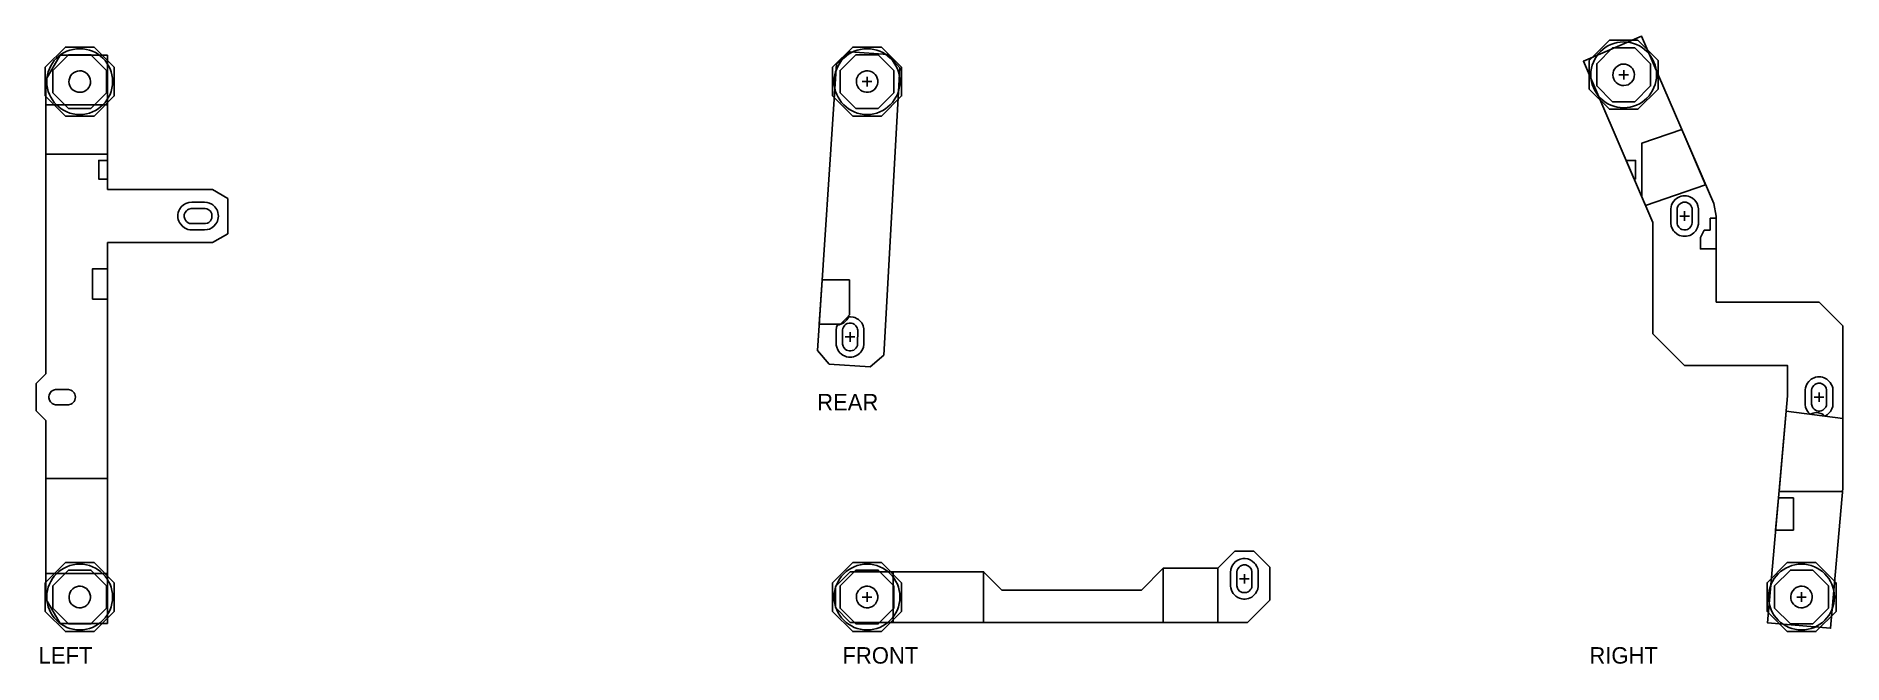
# Model space of a CAD drawing. Header units: millimetres. Extents: x 0 to 285, y -4 to 95.
import ezdxf

# ---------------------------------------------------------------- set-up
doc = ezdxf.new("R2010")
doc.units = ezdxf.units.MM
for name, color, linetype in [('FRONT_ANCHORS', 2, 'Continuous'), ('FRONT_HEAD_RECESSES', 4, 'Continuous'), ('FRONT_THROUGH_HOLES', 3, 'Continuous'), ('L_HEAD_RECESSES', 4, 'Continuous'), ('L_OUTLINE', 7, 'Continuous'), ('L_RELIEFS', 30, 'Continuous'), ('L_SO_SUPPORT_EXISTING', 7, 'Continuous'), ('L_SO_SUPPORT_OCTAGON', 7, 'Continuous'), ('L_THROUGH_HOLES', 3, 'Continuous'), ('LABELS', 8, 'Continuous'), ('M3_SUPPORT_ENVELOPES', 2, 'Continuous'), ('R_ANCHORS', 2, 'Continuous'), ('R_HEAD_RECESSES', 4, 'Continuous'), ('R_OUTLINE', 7, 'Continuous'), ('R_RELIEFS', 30, 'Continuous'), ('R_THROUGH_HOLES', 3, 'Continuous'), ('REAR_ANCHORS', 2, 'Continuous'), ('REAR_HEAD_RECESSES', 4, 'Continuous'), ('REAR_OUTLINE', 7, 'Continuous'), ('REAR_PLATE_SEATS', 6, 'Continuous'), ('REAR_THROUGH_HOLES', 3, 'Continuous')]:
    doc.layers.add(name, color=color, linetype=linetype)

msp = doc.modelspace()

# ---------------------------------------------------------------- linework, layer by layer
for p, q in [((1.15, 88.22), (3.42, 92.14)), ((10.9, 92.14), (3.42, 92.14)), ((27.45, 70.9), (10.9, 70.9)), ((27.45, 70.9), (29.9, 69.49)), ((29.9, 63.91), (29.9, 69.49)), ((29.9, 69.49), (29.9, 63.91)), ((29.9, 63.91), (27.45, 62.5)), ((27.45, 62.5), (10.9, 62.5)), ((1.15, 41.79), (-0.39, 40.25)), ((-0.39, 40.25), (-0.39, 35.94)), ((1.15, 34.4), (-0.39, 35.94)), ((10.9, 25.22), (1.15, 25.22)), ((10.9, 10.22), (10.9, 25.22)), ((189, 13.75), (186.3, 11.06)), ((189, 13.75), (192, 13.75)), ((192, 13.75), (194.5, 11.25)), ((128.22, 10.52), (125.88, 8.18)), ((128.22, 10.52), (149.29, 10.52)), ((152.18, 7.63), (149.29, 10.52)), ((174.24, 7.63), (177.67, 11.06)), ((186.3, 11.06), (177.67, 11.06)), ((194.5, 11.25), (194.5, 6.05)), ((1.15, 6.25), (3.42, 2.32)), ((125.88, 8.18), (125.88, 4.86)), ((174.24, 7.63), (152.18, 7.63)), ((190.97, 2.52), (194.5, 6.05)), ((125.88, 4.86), (128.22, 2.52)), ((10.9, 2.32), (3.42, 2.32)), ((128.22, 2.52), (190.97, 2.52))]:
    msp.add_line(p, q)
at = {"color": 6}
for points in [[(1.15, 76.5), (10.9, 76.5), (10.9, 84.25), (1.15, 84.25)], [(259.6, 80.36), (253.3, 78.22), (253.3, 69.72), (253.88, 68.38), (263.37, 71.61)], [(285.05, 23.74), (285.05, 34.74), (276.08, 35.89), (274.96, 23.2), (285, 23.2)], [(1.15, 10.22), (10.9, 10.22), (10.9, 25.22), (1.15, 25.22)], [(135, 2.52), (149.29, 2.52), (149.29, 10.52), (135, 10.52)], [(177.67, 2.52), (186.3, 2.52), (186.3, 11.06), (177.67, 11.06)]]:
    msp.add_lwpolyline(points, close=True, dxfattribs=at)
at = {"layer": 'FRONT_ANCHORS'}
for p, q in [((189.75, 9.4), (191.25, 9.4)), ((190.5, 8.65), (190.5, 10.15)), ((130.13, 6.52), (131.63, 6.52)), ((130.88, 5.77), (130.88, 7.27))]:
    msp.add_line(p, q, dxfattribs=at)
at = {"layer": 'FRONT_HEAD_RECESSES'}
msp.add_lwpolyline([(188.3, 8.26), (188.3, 10.4), (188.35, 10.85), (188.45, 11.19), (188.62, 11.54), (188.88, 11.89), (189.05, 12.06), (189.46, 12.34), (189.83, 12.49), (190.23, 12.58), (190.64, 12.6), (191.04, 12.53), (191.42, 12.4), (191.75, 12.21), (192.12, 11.89), (192.26, 11.72), (192.48, 11.36), (192.61, 11.02), (192.68, 10.69), (192.7, 10.4), (192.69, 8.26), (192.61, 7.78), (192.48, 7.44), (192.26, 7.08), (191.95, 6.74), (191.65, 6.52), (191.42, 6.4), (191.17, 6.3), (190.91, 6.24), (190.64, 6.2), (190.36, 6.2), (190.09, 6.24), (189.7, 6.35), (189.46, 6.46), (189.15, 6.66), (188.88, 6.91), (188.74, 7.08), (188.62, 7.26), (188.45, 7.61), (188.35, 7.95)], close=True, dxfattribs=at)
at = {"layer": 'FRONT_THROUGH_HOLES'}
for points in [[(191.69, 10.51), (191.61, 10.86), (191.43, 11.16), (191.17, 11.4), (190.96, 11.51), (190.73, 11.58), (190.38, 11.59), (190.04, 11.51), (189.83, 11.4), (189.66, 11.25), (189.44, 10.96), (189.35, 10.75), (189.31, 10.51), (189.31, 8.28), (189.39, 7.94), (189.5, 7.73), (189.74, 7.47), (189.93, 7.34), (190.15, 7.25), (190.38, 7.21), (190.62, 7.21), (190.85, 7.25), (191.07, 7.34), (191.26, 7.47), (191.43, 7.64), (191.56, 7.83), (191.65, 8.05), (191.69, 8.28)], [(132.58, 6.42), (132.57, 6.73), (132.5, 7.05), (132.36, 7.36), (132.17, 7.63), (131.93, 7.86), (131.65, 8.04), (131.34, 8.16), (131.01, 8.22), (130.67, 8.21), (130.35, 8.13), (130.04, 8), (129.77, 7.81), (129.54, 7.57), (129.36, 7.29), (129.24, 6.97), (129.19, 6.65), (129.19, 6.31), (129.27, 5.99), (129.4, 5.68), (129.59, 5.41), (129.83, 5.18), (130.12, 5), (130.43, 4.88), (130.76, 4.82), (131.09, 4.83), (131.41, 4.91), (131.72, 5.04), (131.99, 5.23), (132.22, 5.47), (132.4, 5.75), (132.52, 6.07)]]:
    msp.add_lwpolyline(points, close=True, dxfattribs=at)
at = {"layer": 'L_HEAD_RECESSES'}
msp.add_lwpolyline([(22.15, 65.9), (22.07, 66.16), (22.02, 66.43), (22, 66.7), (22.02, 66.97), (22.07, 67.24), (22.15, 67.5), (22.26, 67.73), (22.54, 68.15), (22.88, 68.46), (23.24, 68.68), (23.41, 68.75), (23.75, 68.85), (24.2, 68.9), (26.2, 68.9), (26.65, 68.85), (26.99, 68.75), (27.34, 68.58), (27.52, 68.46), (27.86, 68.15), (28.14, 67.73), (28.25, 67.5), (28.33, 67.24), (28.38, 66.97), (28.4, 66.7), (28.38, 66.43), (28.33, 66.16), (28.25, 65.9), (28.14, 65.66), (28.01, 65.45), (27.69, 65.08), (27.34, 64.82), (26.99, 64.65), (26.65, 64.55), (26.2, 64.5), (24.2, 64.5), (23.91, 64.52), (23.58, 64.59), (23.24, 64.72), (23.06, 64.82), (22.71, 65.08), (22.39, 65.45), (22.26, 65.66)], close=True, dxfattribs=at)
at = {"layer": 'L_OUTLINE'}
for p, q in [((10.9, 92.14), (10.9, 70.9)), ((1.15, 41.79), (1.15, 88.22)), ((10.9, 62.5), (10.9, 2.32)), ((1.15, 6.25), (1.15, 34.4))]:
    msp.add_line(p, q, dxfattribs=at)
at = {"layer": 'L_RELIEFS'}
for points in [[(10.9, 72.55), (9.5, 72.55), (9.5, 75.5), (10.9, 75.5)], [(8.5, 53.55), (8.5, 58.35), (10.9, 58.35), (10.9, 53.55)]]:
    msp.add_lwpolyline(points, close=True, dxfattribs=at)
at = {"layer": 'L_SO_SUPPORT_EXISTING'}
for centre in [(250.42, 89.01), (6.49, 87.94), (130.88, 87.94), (6.49, 6.52), (130.88, 6.52), (278.52, 6.52)]:
    msp.add_circle(centre, 5.2, dxfattribs=at)
at = {"layer": 'L_SO_SUPPORT_OCTAGON'}
for points in [[(10.74, 89.71), (8.25, 92.19), (4.73, 92.19), (2.24, 89.71), (2.24, 86.18), (4.73, 83.69), (8.25, 83.69), (10.74, 86.18)], [(135.13, 89.71), (132.64, 92.19), (129.12, 92.19), (126.63, 89.71), (126.63, 86.18), (129.12, 83.69), (132.64, 83.69), (135.13, 86.18)], [(254.67, 90.77), (252.18, 93.26), (248.66, 93.26), (246.17, 90.77), (246.17, 87.25), (248.66, 84.76), (252.18, 84.76), (254.67, 87.25)], [(10.74, 8.28), (8.25, 10.77), (4.73, 10.77), (2.24, 8.28), (2.24, 4.76), (4.73, 2.27), (8.25, 2.27), (10.74, 4.76)], [(135.13, 8.28), (132.64, 10.77), (129.12, 10.77), (126.63, 8.28), (126.63, 4.76), (129.12, 2.27), (132.64, 2.27), (135.13, 4.76)], [(282.77, 8.28), (280.28, 10.77), (276.76, 10.77), (274.27, 8.28), (274.27, 4.76), (276.76, 2.27), (280.28, 2.27), (282.77, 4.76)]]:
    msp.add_lwpolyline(points, close=True, dxfattribs=at)
at = {"layer": 'L_THROUGH_HOLES'}
for points in [[(8.19, 87.99), (8.15, 88.32), (8.05, 88.63), (7.88, 88.92), (7.67, 89.18), (7.4, 89.38), (7.11, 89.53), (6.79, 89.62), (6.45, 89.64), (6.12, 89.6), (5.81, 89.5), (5.52, 89.34), (5.26, 89.12), (5.06, 88.86), (4.91, 88.56), (4.82, 88.24), (4.79, 87.9), (4.84, 87.57), (4.94, 87.26), (5.1, 86.97), (5.32, 86.71), (5.58, 86.51), (5.88, 86.36), (6.2, 86.27), (6.53, 86.25), (6.87, 86.29), (7.18, 86.39), (7.47, 86.55), (7.72, 86.77), (7.93, 87.03), (8.08, 87.33), (8.17, 87.65)], [(24.08, 67.89), (23.74, 67.81), (23.53, 67.7), (23.36, 67.55), (23.14, 67.26), (23.02, 66.93), (23.01, 66.58), (23.09, 66.24), (23.2, 66.03), (23.35, 65.86), (23.63, 65.64), (23.85, 65.55), (24.08, 65.5), (26.32, 65.5), (26.66, 65.59), (26.87, 65.7), (27.13, 65.94), (27.26, 66.13), (27.35, 66.35), (27.39, 66.58), (27.39, 66.82), (27.35, 67.05), (27.26, 67.26), (27.13, 67.46), (26.96, 67.63), (26.77, 67.76), (26.55, 67.85), (26.31, 67.89)], [(2.69, 39.29), (2.35, 39.21), (2.05, 39.03), (1.81, 38.77), (1.66, 38.43), (1.62, 38.22), (1.62, 37.98), (1.7, 37.64), (1.88, 37.34), (2.14, 37.1), (2.35, 36.99), (2.69, 36.9), (4.73, 36.9), (5.07, 36.99), (5.28, 37.1), (5.46, 37.25), (5.61, 37.43), (5.72, 37.64), (5.79, 37.86), (5.81, 38.1), (5.79, 38.33), (5.72, 38.56), (5.61, 38.77), (5.46, 38.95), (5.28, 39.1), (5.07, 39.21), (4.73, 39.29)], [(8.19, 6.42), (8.18, 6.73), (8.11, 7.05), (7.97, 7.36), (7.78, 7.63), (7.54, 7.86), (7.26, 8.04), (6.95, 8.16), (6.62, 8.22), (6.29, 8.21), (5.96, 8.13), (5.66, 8), (5.38, 7.81), (5.15, 7.57), (4.98, 7.29), (4.86, 6.97), (4.8, 6.65), (4.81, 6.31), (4.88, 5.99), (5.01, 5.68), (5.21, 5.41), (5.45, 5.18), (5.73, 5), (6.04, 4.88), (6.37, 4.82), (6.7, 4.83), (7.03, 4.91), (7.33, 5.04), (7.6, 5.23), (7.83, 5.47), (8.01, 5.75), (8.13, 6.07)]]:
    msp.add_lwpolyline(points, close=True, dxfattribs=at)
at = {"layer": 'M3_SUPPORT_ENVELOPES'}
for points in [[(255.87, 91.26), (255.87, 86.75), (252.68, 83.56), (248.16, 83.56), (244.97, 86.75), (244.97, 91.26), (248.16, 94.46), (252.68, 94.46)], [(11.94, 90.2), (11.94, 85.69), (8.75, 82.49), (4.24, 82.49), (1.04, 85.69), (1.04, 90.2), (4.24, 93.39), (8.75, 93.39)], [(136.33, 90.2), (136.33, 85.69), (133.14, 82.49), (128.62, 82.49), (125.43, 85.69), (125.43, 90.2), (128.62, 93.39), (133.14, 93.39)], [(11.94, 8.78), (11.94, 4.26), (8.75, 1.07), (4.24, 1.07), (1.04, 4.26), (1.04, 8.78), (4.24, 11.97), (8.75, 11.97)], [(136.33, 8.78), (136.33, 4.26), (133.14, 1.07), (128.62, 1.07), (125.43, 4.26), (125.43, 8.78), (128.62, 11.97), (133.14, 11.97)], [(283.97, 8.78), (283.97, 4.26), (280.78, 1.07), (276.26, 1.07), (273.07, 4.26), (273.07, 8.78), (276.26, 11.97), (280.78, 11.97)]]:
    msp.add_lwpolyline(points, close=True, dxfattribs=at)
at = {"layer": 'R_ANCHORS'}
for p, q in [((249.67, 89.01), (251.17, 89.01)), ((250.42, 88.26), (250.42, 89.76)), ((259.3, 66.7), (260.8, 66.7)), ((260.05, 65.95), (260.05, 67.45)), ((280.54, 38.1), (282.04, 38.1)), ((281.29, 37.35), (281.29, 38.85)), ((277.77, 6.52), (279.27, 6.52)), ((278.52, 5.77), (278.52, 7.27))]:
    msp.add_line(p, q, dxfattribs=at)
at = {"layer": 'R_HEAD_RECESSES'}
for points in [[(258.07, 64.74), (257.94, 65.08), (257.85, 65.56), (257.85, 67.84), (257.9, 68.15), (258, 68.49), (258.17, 68.84), (258.29, 69.02), (258.6, 69.36), (259.01, 69.64), (259.25, 69.75), (259.51, 69.83), (259.78, 69.88), (260.05, 69.9), (260.32, 69.88), (260.59, 69.83), (260.85, 69.75), (261.09, 69.64), (261.3, 69.51), (261.67, 69.19), (261.93, 68.84), (262.03, 68.66), (262.16, 68.32), (262.25, 67.84), (262.25, 65.7), (262.23, 65.41), (262.1, 64.91), (261.93, 64.56), (261.81, 64.38), (261.5, 64.04), (261.3, 63.89), (261.09, 63.76), (260.85, 63.65), (260.59, 63.57), (260.32, 63.52), (260.05, 63.5), (259.78, 63.52), (259.51, 63.57), (259.25, 63.65), (259.01, 63.76), (258.8, 63.89), (258.43, 64.21), (258.29, 64.38)], [(279.89, 35.4), (279.57, 35.72), (279.35, 36.06), (279.17, 36.51), (279.1, 36.92), (279.1, 39.24), (279.14, 39.55), (279.24, 39.89), (279.41, 40.24), (279.68, 40.59), (280.04, 40.91), (280.26, 41.04), (280.49, 41.15), (280.75, 41.23), (281.02, 41.28), (281.29, 41.3), (281.56, 41.28), (281.83, 41.23), (282.09, 41.15), (282.33, 41.04), (282.54, 40.91), (282.91, 40.59), (283.05, 40.42), (283.27, 40.06), (283.34, 39.89), (283.44, 39.55), (283.49, 39.1), (283.49, 37.1), (283.44, 36.63), (283.31, 36.23), (283.08, 35.82), (282.85, 35.55), (282.57, 35.31), (282.22, 35.11), (281.92, 35.34), (281.75, 35.44), (281.57, 35.51), (281.2, 35.62), (280.82, 35.65), (280.58, 35.63), (280.34, 35.58)]]:
    msp.add_lwpolyline(points, close=True, dxfattribs=at)
at = {"layer": 'R_OUTLINE'}
msp.add_lwpolyline([(264.64, 68.68), (265.05, 66.7), (265.05, 53.1), (281.29, 53.1), (285.05, 49.34), (285.05, 23.74), (283.11, 1.6), (273.14, 2.47), (276.29, 38.32), (276.29, 43.1), (260.05, 43.1), (255.05, 48.1), (255.05, 65.67), (244.05, 91.16), (253.23, 95.12)], close=True, dxfattribs=at)
at = {"layer": 'R_RELIEFS'}
for points in [[(252.3, 72.55), (252.08, 72.55), (250.8, 75.5), (252.3, 75.5)], [(264.1, 64.45), (264.1, 66.35), (265.05, 66.35), (265.05, 61.5), (262.55, 61.5), (262.55, 63.3), (263.14, 64.45)], [(277.25, 22.2), (277.25, 17.1), (274.43, 17.1), (274.88, 22.2)]]:
    msp.add_lwpolyline(points, close=True, dxfattribs=at)
at = {"layer": 'R_THROUGH_HOLES'}
for points in [[(252.08, 89.38), (251.97, 89.7), (251.81, 89.99), (251.59, 90.24), (251.33, 90.44), (251.03, 90.59), (250.71, 90.68), (250.38, 90.71), (250.05, 90.67), (249.73, 90.56), (249.44, 90.4), (249.19, 90.18), (248.98, 89.92), (248.83, 89.62), (248.75, 89.3), (248.72, 88.97), (248.76, 88.64), (248.87, 88.32), (249.03, 88.03), (249.25, 87.78), (249.51, 87.57), (249.81, 87.42), (250.13, 87.33), (250.46, 87.31), (250.79, 87.35), (251.11, 87.45), (251.4, 87.62), (251.65, 87.83), (251.86, 88.1), (252.01, 88.39), (252.09, 88.72), (252.12, 89.05)], [(261.05, 65.03), (261.2, 65.35), (261.25, 65.7), (261.25, 67.7), (261.23, 67.93), (261.16, 68.16), (261.05, 68.37), (260.9, 68.55), (260.72, 68.7), (260.51, 68.81), (260.28, 68.88), (260.05, 68.9), (259.82, 68.88), (259.59, 68.81), (259.38, 68.7), (259.12, 68.46), (258.99, 68.26), (258.87, 67.93), (258.85, 67.7), (258.85, 65.7), (258.87, 65.47), (258.94, 65.24), (259.12, 64.94), (259.38, 64.7), (259.59, 64.59), (259.93, 64.5), (260.28, 64.52), (260.51, 64.59), (260.81, 64.77)], [(282.49, 39.22), (282.4, 39.56), (282.22, 39.86), (281.96, 40.1), (281.75, 40.21), (281.52, 40.28), (281.17, 40.29), (280.83, 40.21), (280.62, 40.1), (280.45, 39.95), (280.23, 39.66), (280.14, 39.45), (280.1, 39.22), (280.1, 36.98), (280.18, 36.65), (280.29, 36.43), (280.53, 36.18), (280.73, 36.04), (280.94, 35.95), (281.17, 35.9), (281.41, 35.9), (281.64, 35.95), (281.86, 36.04), (282.05, 36.17), (282.22, 36.34), (282.35, 36.53), (282.44, 36.75), (282.49, 36.98)], [(280.21, 6.42), (280.21, 6.73), (280.13, 7.05), (280, 7.36), (279.81, 7.63), (279.57, 7.86), (279.28, 8.04), (278.97, 8.16), (278.64, 8.22), (278.31, 8.21), (277.99, 8.13), (277.68, 8), (277.41, 7.81), (277.18, 7.57), (277, 7.29), (276.88, 6.97), (276.82, 6.65), (276.83, 6.31), (276.9, 5.99), (277.04, 5.68), (277.23, 5.41), (277.47, 5.18), (277.75, 5), (278.06, 4.88), (278.39, 4.82), (278.73, 4.83), (279.05, 4.91), (279.36, 5.04), (279.63, 5.23), (279.86, 5.47), (280.04, 5.75), (280.16, 6.07)]]:
    msp.add_lwpolyline(points, close=True, dxfattribs=at)
at = {"layer": 'REAR_ANCHORS'}
for p, q in [((130.88, 87.19), (130.88, 88.69)), ((130.13, 87.94), (131.63, 87.94)), ((127.45, 47.6), (128.95, 47.6)), ((128.2, 46.85), (128.2, 48.35))]:
    msp.add_line(p, q, dxfattribs=at)
at = {"layer": 'REAR_HEAD_RECESSES'}
msp.add_lwpolyline([(126.27, 45.55), (126.09, 45.98), (126.02, 46.31), (126, 46.6), (126, 48.7), (126.07, 49.14), (126.19, 49.5), (126.47, 49.53), (126.75, 49.61), (127.02, 49.72), (127.27, 49.88), (127.5, 50.07), (127.69, 50.29), (127.85, 50.53), (127.97, 50.79), (128.26, 50.8), (128.69, 50.75), (128.96, 50.67), (129.33, 50.49), (129.55, 50.34), (129.74, 50.17), (130.04, 49.81), (130.15, 49.62), (130.27, 49.34), (130.38, 48.91), (130.4, 48.6), (130.4, 46.46), (130.31, 45.98), (130.22, 45.72), (130.08, 45.46), (129.89, 45.19), (129.73, 45.02), (129.45, 44.79), (129.24, 44.66), (129, 44.55), (128.74, 44.47), (128.47, 44.42), (128.2, 44.4), (127.93, 44.42), (127.66, 44.47), (127.4, 44.55), (127.05, 44.72), (126.85, 44.86), (126.58, 45.11), (126.44, 45.28)], close=True, dxfattribs=at)
at = {"layer": 'REAR_OUTLINE'}
msp.add_lwpolyline([(131.39, 42.88), (133.52, 44.74), (136.04, 90.11), (134.17, 92.24), (128.19, 92.63), (126.06, 90.77), (123.05, 45.44), (124.91, 43.31)], close=True, dxfattribs=at)
at = {"layer": 'REAR_PLATE_SEATS'}
msp.add_lwpolyline([(123.79, 56.6), (128.1, 56.6), (128.1, 51.1), (127.7, 50.6), (126.7, 49.6), (123.32, 49.6)], close=True, dxfattribs=at)
at = {"layer": 'REAR_THROUGH_HOLES'}
for points in [[(129.19, 88.04), (129.19, 87.74), (129.27, 87.41), (129.4, 87.11), (129.59, 86.84), (129.83, 86.61), (130.12, 86.43), (130.43, 86.31), (130.76, 86.25), (131.09, 86.26), (131.41, 86.33), (131.72, 86.47), (131.99, 86.66), (132.22, 86.9), (132.4, 87.18), (132.52, 87.49), (132.58, 87.82), (132.57, 88.15), (132.5, 88.48), (132.36, 88.78), (132.17, 89.05), (131.93, 89.28), (131.65, 89.46), (131.34, 89.58), (131.01, 89.64), (130.67, 89.63), (130.35, 89.56), (130.04, 89.42), (129.77, 89.23), (129.54, 88.99), (129.36, 88.71), (129.24, 88.4)], [(129.4, 48.68), (129.38, 48.83), (129.31, 49.06), (129.13, 49.36), (128.87, 49.6), (128.66, 49.71), (128.43, 49.78), (128.08, 49.79), (127.74, 49.71), (127.53, 49.6), (127.36, 49.45), (127.14, 49.17), (127.05, 48.95), (127.01, 48.71), (127.01, 46.48), (127.09, 46.14), (127.2, 45.93), (127.44, 45.67), (127.63, 45.54), (127.85, 45.45), (128.08, 45.41), (128.32, 45.41), (128.55, 45.45), (128.77, 45.54), (128.96, 45.67), (129.13, 45.84), (129.26, 46.03), (129.35, 46.25), (129.39, 46.49)]]:
    msp.add_lwpolyline(points, close=True, dxfattribs=at)

# ---------------------------------------------------------------- texts
at = {"layer": 'LABELS'}
for s, p in [('REAR', (123, 36)), ('LEFT', (0, -4)), ('FRONT', (127, -4)), ('RIGHT', (245, -4))]:
    msp.add_text(s, height=2.6, dxfattribs=at).set_placement(p)

doc.saveas('drawing.dxf')
